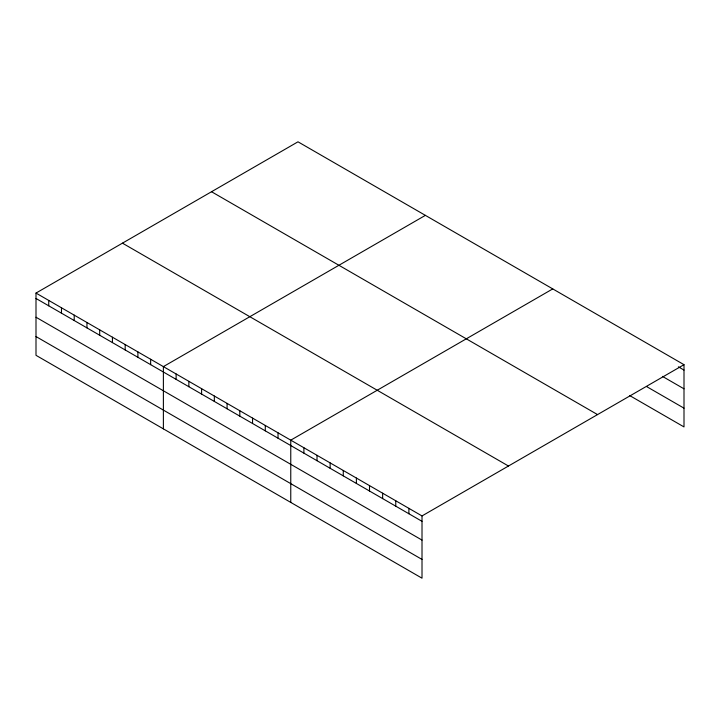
<?xml version="1.0" encoding="UTF-8"?>
<svg xmlns="http://www.w3.org/2000/svg" width="720" height="720" viewBox="0 0 720 720"><rect width="100%" height="100%" fill="white"/><g stroke="black" fill="none" stroke-linecap="round" stroke-linejoin="round"><path stroke-width="1.08" d="M36 293.076L422.01 515.934L422.01 578.187L36 355.32L36 293.076L297.99 141.813L684 364.68L684 426.924L629.631 395.532M425.376 215.361L163.386 366.615L163.386 428.868M552.753 288.909L290.763 440.163L290.763 502.407M422.01 515.934L684 364.68M678.375 366.822L684 370.071M662.436 376.38L684 388.827M646.506 386.514L684 408.159M211.536 191.736L597.546 414.594M122.454 243.162L508.464 466.02M36 298.467L422.01 521.325M36 317.232L422.01 540.09M36 336.555L422.01 559.422M408.888 508.356L408.888 513.747M395.766 500.778L395.766 506.169M382.635 493.2L382.635 498.591M369.513 485.631L369.513 491.022M356.391 478.053L356.391 483.444M343.269 470.475L343.269 475.866M330.138 462.897L330.138 468.288M317.016 455.319L317.016 460.71M303.894 447.741L303.894 453.132M278.028 432.81L278.028 438.201M265.293 425.457L265.293 430.848M252.549 418.104L252.549 423.495M239.814 410.742L239.814 416.133M227.079 403.389L227.079 408.78M214.335 396.036L214.335 401.427M201.6 388.683L201.6 394.074M188.856 381.33L188.856 386.721M176.121 373.977L176.121 379.368M150.642 359.262L150.642 364.653M137.907 351.909L137.907 357.3M125.172 344.556L125.172 349.947M112.428 337.203L112.428 342.594M99.693 329.85L99.693 335.241M86.949 322.488L86.949 327.879M74.214 315.135L74.214 320.526M61.479 307.782L61.479 313.173M48.735 300.429L48.735 305.82"/></g></svg>
